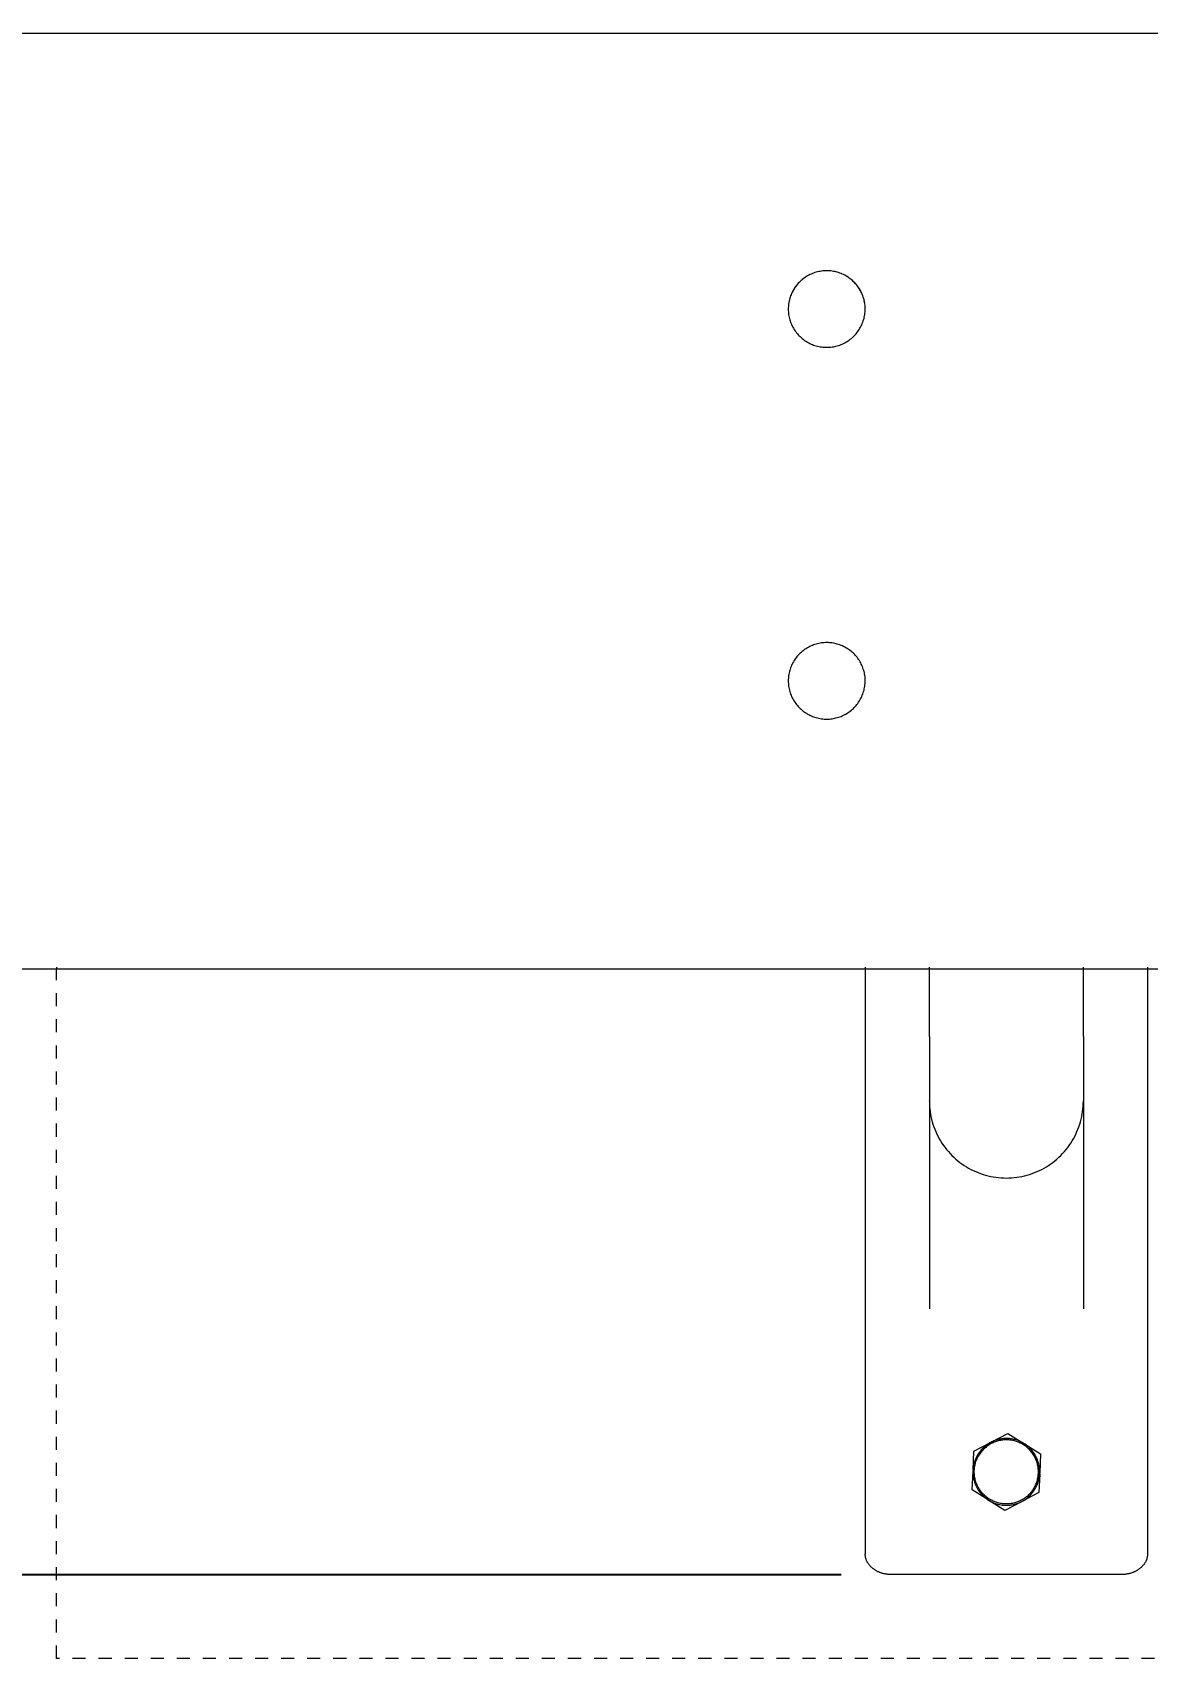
# Model space of a CAD drawing. Header units: inches. Extents: x -4 to 147, y -1 to 99.
# Drawn here: x 4.26 to 12.81, y 34.08 to 46.54 of the extents above; entities that cross this region are included whole.
import ezdxf

# ---------------------------------------------------------------- set-up
doc = ezdxf.new("R2010")
doc.units = ezdxf.units.IN
doc.linetypes.add('HIDDEN', pattern=[1.905, 1.27, -0.635])
for name, color, linetype, lineweight in [('ZANO_R', 7, 'Continuous', 0), ('ZANO_R_przerywana', 250, 'HIDDEN', 0), ('ZANO_W', 1, 'Continuous', 0)]:
    doc.layers.add(name, color=color, linetype=linetype, lineweight=lineweight)
doc.styles.get("Standard").update_dxf_attribs({"font": 'arial.ttf'})
doc.dimstyles.new('amerykanie', dxfattribs={"dimtxt": 50, "dimasz": 50, "dimexe": 0.5, "dimexo": 0.5, "dimgap": 1, "dimtad": 1, "dimdec": 0, "dimzin": 0, "dimlunit": 5, "dimtxsty": 'Standard', "dimcen": 0.09, "dimclrd": 1, "dimclre": 1, "dimclrt": 1, "dimazin": 0, "dimtfac": 1, "dimtdec": 0, "dimtmove": 0, "dimatfit": 3, "dimfxl": 1, "dimtzin": 0, "dimarcsym": 1})

# ---------------------------------------------------------------- blocks, each defined once
blk = doc.blocks.new('*D424')
at = {"layer": 'ZANO_W', "color": 1, "lineweight": -2}
for p, q in [((10.452, 58.5), (-1.081, 58.5)), ((-0.581, 57.5), (-0.581, 35.72)), ((10.461, 34.72), (-1.081, 34.72))]:
    blk.add_line(p, q, dxfattribs=at)
at = {"layer": 'ZANO_W', "color": 1}
for points in [[(-0.414, 57.5), (-0.747, 57.5), (-0.581, 58.5)], [(-0.747, 35.72), (-0.414, 35.72), (-0.581, 34.72)]]:
    blk.add_solid(points, dxfattribs=at)
at = {"layer": 'ZANO_W', "color": 1, "insert": (-1.727, 46.61), "char_height": 1.25, "attachment_point": 5, "rotation": 90}
blk.add_mtext('23 3/4', dxfattribs=at)

msp = doc.modelspace()

# ---------------------------------------------------------------- linework, layer by layer
at = {"layer": 'ZANO_R'}
for p, q in [((15.46606, 46.53552), (4.04876, 46.53552)), ((10.13883, 44.62598), (10.1318, 44.61847)), ((10.13971, 44.62683), (10.13268, 44.6194)), ((10.14612, 44.63323), (10.13883, 44.62598)), ((10.14699, 44.63402), (10.13971, 44.62683)), ((10.15366, 44.64023), (10.14612, 44.63323)), ((10.15451, 44.64095), (10.14699, 44.63402)), ((10.16143, 44.64696), (10.15366, 44.64023)), ((10.16227, 44.64761), (10.15451, 44.64095)), ((10.16944, 44.65341), (10.16143, 44.64696)), ((10.17026, 44.654), (10.16227, 44.64761)), ((10.17766, 44.65958), (10.16944, 44.65341)), ((10.17847, 44.6601), (10.17026, 44.654)), ((10.1861, 44.66546), (10.17766, 44.65958)), ((10.18688, 44.66592), (10.17847, 44.6601)), ((10.19474, 44.67104), (10.1861, 44.66546)), ((10.19549, 44.67145), (10.18688, 44.66592)), ((10.20356, 44.67631), (10.19474, 44.67104)), ((10.20428, 44.67667), (10.19549, 44.67145)), ((10.21257, 44.68128), (10.20356, 44.67631)), ((10.21325, 44.68159), (10.20428, 44.67667)), ((10.22174, 44.68592), (10.21257, 44.68128)), ((10.22239, 44.68619), (10.21325, 44.68159)), ((10.23107, 44.69025), (10.22174, 44.68592)), ((10.23168, 44.69047), (10.22239, 44.68619)), ((10.24055, 44.69424), (10.23107, 44.69025)), ((10.24111, 44.69442), (10.23168, 44.69047)), ((10.25015, 44.69791), (10.24055, 44.69424)), ((10.25067, 44.69805), (10.24111, 44.69442)), ((10.25988, 44.70123), (10.25015, 44.69791)), ((10.26035, 44.70134), (10.25067, 44.69805)), ((10.26972, 44.70421), (10.25988, 44.70123)), ((10.27015, 44.7043), (10.26035, 44.70134)), ((10.27966, 44.70685), (10.26972, 44.70421)), ((10.28004, 44.70691), (10.27015, 44.7043)), ((10.28969, 44.70914), (10.27966, 44.70685)), ((10.29001, 44.70918), (10.28004, 44.70691)), ((10.29979, 44.71108), (10.28969, 44.70914)), ((10.30006, 44.7111), (10.29001, 44.70918)), ((10.30995, 44.71267), (10.29979, 44.71108)), ((10.31016, 44.71268), (10.30006, 44.7111)), ((10.32015, 44.7139), (10.30995, 44.71267)), ((10.32032, 44.7139), (10.31016, 44.71268)), ((10.3304, 44.71477), (10.32015, 44.7139)), ((10.33051, 44.71477), (10.32032, 44.7139)), ((10.34067, 44.71528), (10.3304, 44.71477)), ((10.34072, 44.71528), (10.33051, 44.71477)), ((10.35095, 44.71544), (10.34067, 44.71528)), ((10.35095, 44.71544), (10.34072, 44.71528)), ((10.36123, 44.71528), (10.35095, 44.71544)), ((10.36118, 44.71528), (10.35095, 44.71544)), ((10.37139, 44.71477), (10.36118, 44.71528)), ((10.3715, 44.71477), (10.36123, 44.71528)), ((10.38158, 44.7139), (10.37139, 44.71477)), ((10.38175, 44.7139), (10.3715, 44.71477)), ((10.39174, 44.71268), (10.38158, 44.7139)), ((10.39196, 44.71267), (10.38175, 44.7139)), ((10.40185, 44.7111), (10.39174, 44.71268)), ((10.40212, 44.71108), (10.39196, 44.71267)), ((10.41189, 44.70918), (10.40185, 44.7111)), ((10.41221, 44.70914), (10.40212, 44.71108)), ((10.42187, 44.70691), (10.41189, 44.70918)), ((10.42224, 44.70685), (10.41221, 44.70914)), ((10.43175, 44.7043), (10.42187, 44.70691)), ((10.43218, 44.70421), (10.42224, 44.70685)), ((10.44155, 44.70134), (10.43175, 44.7043)), ((10.44202, 44.70123), (10.43218, 44.70421)), ((10.45123, 44.69805), (10.44155, 44.70134)), ((10.45175, 44.69791), (10.44202, 44.70123)), ((10.46079, 44.69442), (10.45123, 44.69805)), ((10.46136, 44.69424), (10.45175, 44.69791)), ((10.47023, 44.69047), (10.46079, 44.69442)), ((10.47083, 44.69025), (10.46136, 44.69424)), ((10.47952, 44.68619), (10.47023, 44.69047)), ((10.48016, 44.68592), (10.47083, 44.69025)), ((10.48865, 44.68159), (10.47952, 44.68619)), ((10.48933, 44.68128), (10.48016, 44.68592)), ((10.49762, 44.67667), (10.48865, 44.68159)), ((10.49834, 44.67631), (10.48933, 44.68128)), ((10.50642, 44.67145), (10.49762, 44.67667)), ((10.50716, 44.67104), (10.49834, 44.67631)), ((10.51502, 44.66592), (10.50642, 44.67145)), ((10.5158, 44.66546), (10.50716, 44.67104)), ((10.52344, 44.6601), (10.51502, 44.66592)), ((10.52424, 44.65958), (10.5158, 44.66546)), ((10.53164, 44.654), (10.52344, 44.6601)), ((10.53246, 44.65341), (10.52424, 44.65958)), ((10.53963, 44.64761), (10.53164, 44.654)), ((10.54047, 44.64696), (10.53246, 44.65341)), ((10.54739, 44.64095), (10.53963, 44.64761)), ((10.54825, 44.64023), (10.54047, 44.64696)), ((10.55491, 44.63402), (10.54739, 44.64095)), ((10.55578, 44.63323), (10.54825, 44.64023)), ((10.5622, 44.62683), (10.55491, 44.63402)), ((10.56307, 44.62598), (10.55578, 44.63323)), ((10.56922, 44.6194), (10.5622, 44.62683)), ((10.5701, 44.61847), (10.56307, 44.62598)), ((10.06728, 44.5027), (10.06459, 44.49278)), ((10.06778, 44.50463), (10.06503, 44.49478)), ((10.07031, 44.51253), (10.06728, 44.5027)), ((10.07086, 44.51438), (10.06778, 44.50463)), ((10.07368, 44.52224), (10.07031, 44.51253)), ((10.07429, 44.52402), (10.07086, 44.51438)), ((10.07738, 44.53183), (10.07368, 44.52224)), ((10.07804, 44.53354), (10.07429, 44.52402)), ((10.08142, 44.54129), (10.07738, 44.53183)), ((10.08212, 44.54291), (10.07804, 44.53354)), ((10.08579, 44.5506), (10.08142, 44.54129)), ((10.08653, 44.55214), (10.08212, 44.54291)), ((10.09048, 44.55975), (10.08579, 44.5506)), ((10.09125, 44.56122), (10.08653, 44.55214)), ((10.09549, 44.56873), (10.09048, 44.55975)), ((10.09629, 44.57012), (10.09125, 44.56122)), ((10.1008, 44.57753), (10.09549, 44.56873)), ((10.10163, 44.57884), (10.09629, 44.57012)), ((10.10642, 44.58615), (10.1008, 44.57753)), ((10.10727, 44.58738), (10.10163, 44.57884)), ((10.11234, 44.59455), (10.10642, 44.58615)), ((10.1132, 44.59571), (10.10727, 44.58738)), ((10.11855, 44.60275), (10.11234, 44.59455)), ((10.11942, 44.60383), (10.1132, 44.59571)), ((10.12504, 44.61073), (10.11855, 44.60275)), ((10.12591, 44.61173), (10.11942, 44.60383)), ((10.1318, 44.61847), (10.12504, 44.61073)), ((10.13268, 44.6194), (10.12591, 44.61173)), ((10.57599, 44.61173), (10.56922, 44.6194)), ((10.57686, 44.61073), (10.5701, 44.61847)), ((10.58248, 44.60383), (10.57599, 44.61173)), ((10.58335, 44.60275), (10.57686, 44.61073)), ((10.5887, 44.59571), (10.58248, 44.60383)), ((10.58956, 44.59455), (10.58335, 44.60275)), ((10.59463, 44.58738), (10.5887, 44.59571)), ((10.59548, 44.58615), (10.58956, 44.59455)), ((10.60027, 44.57884), (10.59463, 44.58738)), ((10.6011, 44.57753), (10.59548, 44.58615)), ((10.60561, 44.57012), (10.60027, 44.57884)), ((10.60642, 44.56873), (10.6011, 44.57753)), ((10.61065, 44.56122), (10.60561, 44.57012)), ((10.61142, 44.55975), (10.60642, 44.56873)), ((10.61537, 44.55214), (10.61065, 44.56122)), ((10.61611, 44.5506), (10.61142, 44.55975)), ((10.61978, 44.54291), (10.61537, 44.55214)), ((10.62048, 44.54129), (10.61611, 44.5506)), ((10.62386, 44.53354), (10.61978, 44.54291)), ((10.62452, 44.53183), (10.62048, 44.54129)), ((10.62761, 44.52402), (10.62386, 44.53354)), ((10.62823, 44.52224), (10.62452, 44.53183)), ((10.63104, 44.51438), (10.62761, 44.52402)), ((10.6316, 44.51253), (10.62823, 44.52224)), ((10.63412, 44.50463), (10.63104, 44.51438)), ((10.63462, 44.5027), (10.6316, 44.51253)), ((10.63687, 44.49478), (10.63412, 44.50463)), ((10.63731, 44.49278), (10.63462, 44.5027)), ((10.05588, 44.43181), (10.05568, 44.42153)), ((10.05568, 44.42153), (10.05594, 44.41128)), ((10.05644, 44.44208), (10.05588, 44.43181)), ((10.05594, 44.41128), (10.05656, 44.40105)), ((10.05736, 44.45232), (10.05644, 44.44208)), ((10.05656, 44.40105), (10.05753, 44.39084)), ((10.05864, 44.46252), (10.05736, 44.45232)), ((10.05753, 44.39084), (10.05886, 44.38068)), ((10.06027, 44.47267), (10.05864, 44.46252)), ((10.05886, 44.38068), (10.06054, 44.37056)), ((10.06061, 44.47481), (10.05942, 44.46802)), ((10.06226, 44.48276), (10.06027, 44.47267)), ((10.06263, 44.48484), (10.06057, 44.47482)), ((10.06459, 44.49278), (10.06226, 44.48276)), ((10.06503, 44.49478), (10.06263, 44.48484)), ((10.63927, 44.48484), (10.63687, 44.49478)), ((10.63965, 44.48276), (10.63731, 44.49278)), ((10.64133, 44.47482), (10.63927, 44.48484)), ((10.64163, 44.47267), (10.63965, 44.48276)), ((10.64248, 44.46802), (10.6413, 44.47481)), ((10.64136, 44.37056), (10.64304, 44.38068)), ((10.64326, 44.46252), (10.64163, 44.47267)), ((10.64304, 44.38068), (10.64437, 44.39084)), ((10.64454, 44.45232), (10.64326, 44.46252)), ((10.64437, 44.39084), (10.64534, 44.40105)), ((10.64546, 44.44208), (10.64454, 44.45232)), ((10.64534, 44.40105), (10.64596, 44.41128)), ((10.64602, 44.43181), (10.64546, 44.44208)), ((10.64596, 44.41128), (10.64623, 44.42153)), ((10.64623, 44.42153), (10.64602, 44.43181)), ((10.06054, 44.37056), (10.06257, 44.36051)), ((10.06257, 44.36051), (10.06495, 44.35054)), ((10.06495, 44.35054), (10.06767, 44.34066)), ((10.06767, 44.34066), (10.07074, 44.33087)), ((10.07074, 44.33087), (10.07414, 44.3212)), ((10.07414, 44.3212), (10.07787, 44.31165)), ((10.07787, 44.31165), (10.08194, 44.30224)), ((10.08194, 44.30224), (10.08633, 44.29298)), ((10.08633, 44.29298), (10.09103, 44.28387)), ((10.09103, 44.28387), (10.09605, 44.27493)), ((10.09605, 44.27493), (10.10138, 44.26617)), ((10.10138, 44.26617), (10.10701, 44.25761)), ((10.10701, 44.25761), (10.11293, 44.24924)), ((10.11293, 44.24924), (10.11914, 44.24108)), ((10.58276, 44.24108), (10.58897, 44.24924)), ((10.58897, 44.24924), (10.59489, 44.25761)), ((10.59489, 44.25761), (10.60052, 44.26617)), ((10.60052, 44.26617), (10.60585, 44.27493)), ((10.60585, 44.27493), (10.61087, 44.28387)), ((10.61087, 44.28387), (10.61558, 44.29298)), ((10.61558, 44.29298), (10.61997, 44.30224)), ((10.61997, 44.30224), (10.62403, 44.31165)), ((10.62403, 44.31165), (10.62776, 44.3212)), ((10.62776, 44.3212), (10.63117, 44.33087)), ((10.63117, 44.33087), (10.63423, 44.34066)), ((10.63423, 44.34066), (10.63695, 44.35054)), ((10.63695, 44.35054), (10.63933, 44.36051)), ((10.63933, 44.36051), (10.64136, 44.37056)), ((10.11914, 44.24108), (10.12563, 44.23314)), ((10.12563, 44.23314), (10.1324, 44.22544)), ((10.1324, 44.22544), (10.13942, 44.21797)), ((10.13942, 44.21797), (10.1467, 44.21075)), ((10.1467, 44.21075), (10.15422, 44.20379)), ((10.15422, 44.20379), (10.16199, 44.19709)), ((10.16199, 44.19709), (10.16998, 44.19067)), ((10.16998, 44.19067), (10.17819, 44.18453)), ((10.17819, 44.18453), (10.1866, 44.17868)), ((10.1866, 44.17868), (10.19522, 44.17312)), ((10.19522, 44.17312), (10.20402, 44.16786)), ((10.20402, 44.16786), (10.213, 44.16292)), ((10.213, 44.16292), (10.22215, 44.15829)), ((10.22215, 44.15829), (10.23145, 44.15397)), ((10.23145, 44.15397), (10.2409, 44.14999)), ((10.2409, 44.14999), (10.25047, 44.14633)), ((10.25047, 44.14633), (10.26017, 44.14301)), ((10.26017, 44.14301), (10.26998, 44.14003)), ((10.26998, 44.14003), (10.27989, 44.13739)), ((10.27989, 44.13739), (10.28988, 44.1351)), ((10.28988, 44.1351), (10.29995, 44.13315)), ((10.29995, 44.13315), (10.31007, 44.13156)), ((10.31007, 44.13156), (10.32025, 44.13031)), ((10.32025, 44.13031), (10.33046, 44.12942)), ((10.33046, 44.12942), (10.3407, 44.12889)), ((10.3407, 44.12889), (10.35095, 44.12871)), ((10.35095, 44.12871), (10.3612, 44.12889)), ((10.3612, 44.12889), (10.37144, 44.12942)), ((10.37144, 44.12942), (10.38165, 44.13031)), ((10.38165, 44.13031), (10.39183, 44.13156)), ((10.39183, 44.13156), (10.40196, 44.13315)), ((10.40196, 44.13315), (10.41202, 44.1351)), ((10.41202, 44.1351), (10.42201, 44.13739)), ((10.42201, 44.13739), (10.43192, 44.14003)), ((10.43192, 44.14003), (10.44173, 44.14301)), ((10.44173, 44.14301), (10.45143, 44.14633)), ((10.45143, 44.14633), (10.46101, 44.14999)), ((10.46101, 44.14999), (10.47045, 44.15397)), ((10.47045, 44.15397), (10.47975, 44.15829)), ((10.47975, 44.15829), (10.4889, 44.16292)), ((10.4889, 44.16292), (10.49788, 44.16786)), ((10.49788, 44.16786), (10.50668, 44.17312)), ((10.50668, 44.17312), (10.5153, 44.17868)), ((10.5153, 44.17868), (10.52371, 44.18453)), ((10.52371, 44.18453), (10.53192, 44.19067)), ((10.53192, 44.19067), (10.53991, 44.19709)), ((10.53991, 44.19709), (10.54768, 44.20379)), ((10.54768, 44.20379), (10.5552, 44.21075)), ((10.5552, 44.21075), (10.56248, 44.21797)), ((10.56248, 44.21797), (10.56951, 44.22544)), ((10.56951, 44.22544), (10.57627, 44.23314)), ((10.57627, 44.23314), (10.58276, 44.24108)), ((10.12504, 41.76064), (10.11855, 41.75266)), ((10.1318, 41.76838), (10.12504, 41.76064)), ((10.13883, 41.77588), (10.1318, 41.76838)), ((10.14612, 41.78314), (10.13883, 41.77588)), ((10.15366, 41.79013), (10.14612, 41.78314)), ((10.16143, 41.79686), (10.15366, 41.79013)), ((10.16944, 41.80332), (10.16143, 41.79686)), ((10.17766, 41.80948), (10.16944, 41.80332)), ((10.1861, 41.81536), (10.17766, 41.80948)), ((10.19474, 41.82094), (10.1861, 41.81536)), ((10.20356, 41.82622), (10.19474, 41.82094)), ((10.21257, 41.83118), (10.20356, 41.82622)), ((10.22174, 41.83583), (10.21257, 41.83118)), ((10.23107, 41.84015), (10.22174, 41.83583)), ((10.24055, 41.84415), (10.23107, 41.84015)), ((10.25015, 41.84781), (10.24055, 41.84415)), ((10.25988, 41.85114), (10.25015, 41.84781)), ((10.26972, 41.85412), (10.25988, 41.85114)), ((10.27966, 41.85676), (10.26972, 41.85412)), ((10.28969, 41.85905), (10.27966, 41.85676)), ((10.29979, 41.86099), (10.28969, 41.85905)), ((10.30995, 41.86257), (10.29979, 41.86099)), ((10.32015, 41.8638), (10.30995, 41.86257)), ((10.3304, 41.86468), (10.32015, 41.8638)), ((10.34067, 41.86519), (10.3304, 41.86468)), ((10.35095, 41.86535), (10.34067, 41.86519)), ((10.36123, 41.86519), (10.35095, 41.86535)), ((10.3715, 41.86468), (10.36123, 41.86519)), ((10.38175, 41.8638), (10.3715, 41.86468)), ((10.39196, 41.86257), (10.38175, 41.8638)), ((10.40212, 41.86099), (10.39196, 41.86257)), ((10.41221, 41.85905), (10.40212, 41.86099)), ((10.42224, 41.85676), (10.41221, 41.85905)), ((10.43218, 41.85412), (10.42224, 41.85676)), ((10.44202, 41.85114), (10.43218, 41.85412)), ((10.45175, 41.84781), (10.44202, 41.85114)), ((10.46136, 41.84415), (10.45175, 41.84781)), ((10.47083, 41.84015), (10.46136, 41.84415)), ((10.48016, 41.83583), (10.47083, 41.84015)), ((10.48933, 41.83118), (10.48016, 41.83583)), ((10.49834, 41.82622), (10.48933, 41.83118)), ((10.50716, 41.82094), (10.49834, 41.82622)), ((10.5158, 41.81536), (10.50716, 41.82094)), ((10.52424, 41.80948), (10.5158, 41.81536)), ((10.53246, 41.80332), (10.52424, 41.80948)), ((10.54047, 41.79686), (10.53246, 41.80332)), ((10.54825, 41.79013), (10.54047, 41.79686)), ((10.55578, 41.78314), (10.54825, 41.79013)), ((10.56307, 41.77588), (10.55578, 41.78314)), ((10.5701, 41.76838), (10.56307, 41.77588)), ((10.57686, 41.76064), (10.5701, 41.76838)), ((10.58335, 41.75266), (10.57686, 41.76064)), ((10.06226, 41.63267), (10.06027, 41.62258)), ((10.06459, 41.64268), (10.06226, 41.63267)), ((10.06728, 41.65261), (10.06459, 41.64268)), ((10.07031, 41.66244), (10.06728, 41.65261)), ((10.07368, 41.67215), (10.07031, 41.66244)), ((10.07738, 41.68174), (10.07368, 41.67215)), ((10.08142, 41.6912), (10.07738, 41.68174)), ((10.08579, 41.70051), (10.08142, 41.6912)), ((10.09048, 41.70966), (10.08579, 41.70051)), ((10.09549, 41.71864), (10.09048, 41.70966)), ((10.1008, 41.72744), (10.09549, 41.71864)), ((10.10642, 41.73605), (10.1008, 41.72744)), ((10.11234, 41.74446), (10.10642, 41.73605)), ((10.11855, 41.75266), (10.11234, 41.74446)), ((10.58956, 41.74446), (10.58335, 41.75266)), ((10.59548, 41.73605), (10.58956, 41.74446)), ((10.6011, 41.72744), (10.59548, 41.73605)), ((10.60642, 41.71864), (10.6011, 41.72744)), ((10.61142, 41.70966), (10.60642, 41.71864)), ((10.61611, 41.70051), (10.61142, 41.70966)), ((10.62048, 41.6912), (10.61611, 41.70051)), ((10.62452, 41.68174), (10.62048, 41.6912)), ((10.62823, 41.67215), (10.62452, 41.68174)), ((10.6316, 41.66244), (10.62823, 41.67215)), ((10.63462, 41.65261), (10.6316, 41.66244)), ((10.63731, 41.64268), (10.63462, 41.65261)), ((10.63965, 41.63267), (10.63731, 41.64268)), ((10.64163, 41.62258), (10.63965, 41.63267)), ((10.05588, 41.58172), (10.05568, 41.57144)), ((10.05568, 41.57144), (10.05594, 41.56119)), ((10.05644, 41.59198), (10.05588, 41.58172)), ((10.05594, 41.56119), (10.05656, 41.55095)), ((10.05736, 41.60223), (10.05644, 41.59198)), ((10.05656, 41.55095), (10.05753, 41.54075)), ((10.05864, 41.61243), (10.05736, 41.60223)), ((10.05753, 41.54075), (10.05886, 41.53058)), ((10.06027, 41.62258), (10.05864, 41.61243)), ((10.05886, 41.53058), (10.06054, 41.52047)), ((10.06061, 41.62472), (10.05942, 41.61793)), ((10.06054, 41.52047), (10.06257, 41.51042)), ((10.06257, 41.51042), (10.06495, 41.50045)), ((10.63695, 41.50045), (10.63933, 41.51042)), ((10.63933, 41.51042), (10.64136, 41.52047)), ((10.64248, 41.61793), (10.6413, 41.62472)), ((10.64136, 41.52047), (10.64304, 41.53058)), ((10.64326, 41.61243), (10.64163, 41.62258)), ((10.64304, 41.53058), (10.64437, 41.54075)), ((10.64454, 41.60223), (10.64326, 41.61243)), ((10.64437, 41.54075), (10.64534, 41.55095)), ((10.64546, 41.59198), (10.64454, 41.60223)), ((10.64534, 41.55095), (10.64596, 41.56119)), ((10.64602, 41.58172), (10.64546, 41.59198)), ((10.64596, 41.56119), (10.64623, 41.57144)), ((10.64623, 41.57144), (10.64602, 41.58172)), ((10.06495, 41.50045), (10.06767, 41.49056)), ((10.06767, 41.49056), (10.07074, 41.48078)), ((10.07074, 41.48078), (10.07414, 41.47111)), ((10.07414, 41.47111), (10.07787, 41.46156)), ((10.07787, 41.46156), (10.08194, 41.45215)), ((10.08194, 41.45215), (10.08633, 41.44288)), ((10.08633, 41.44288), (10.09103, 41.43378)), ((10.09103, 41.43378), (10.09605, 41.42484)), ((10.09605, 41.42484), (10.10138, 41.41608)), ((10.10138, 41.41608), (10.10701, 41.40751)), ((10.10701, 41.40751), (10.11293, 41.39914)), ((10.11293, 41.39914), (10.11914, 41.39099)), ((10.11914, 41.39099), (10.12563, 41.38305)), ((10.12563, 41.38305), (10.1324, 41.37534)), ((10.56951, 41.37534), (10.57627, 41.38305)), ((10.57627, 41.38305), (10.58276, 41.39099)), ((10.58276, 41.39099), (10.58897, 41.39914)), ((10.58897, 41.39914), (10.59489, 41.40751)), ((10.59489, 41.40751), (10.60052, 41.41608)), ((10.60052, 41.41608), (10.60585, 41.42484)), ((10.60585, 41.42484), (10.61087, 41.43378)), ((10.61087, 41.43378), (10.61558, 41.44288)), ((10.61558, 41.44288), (10.61997, 41.45215)), ((10.61997, 41.45215), (10.62403, 41.46156)), ((10.62403, 41.46156), (10.62776, 41.47111)), ((10.62776, 41.47111), (10.63117, 41.48078)), ((10.63117, 41.48078), (10.63423, 41.49056)), ((10.63423, 41.49056), (10.63695, 41.50045)), ((10.1324, 41.37534), (10.13942, 41.36788)), ((10.13942, 41.36788), (10.1467, 41.36066)), ((10.1467, 41.36066), (10.15422, 41.3537)), ((10.15422, 41.3537), (10.16199, 41.347)), ((10.16199, 41.347), (10.16998, 41.34058)), ((10.16998, 41.34058), (10.17819, 41.33444)), ((10.17819, 41.33444), (10.1866, 41.32858)), ((10.1866, 41.32858), (10.19522, 41.32303)), ((10.19522, 41.32303), (10.20402, 41.31777)), ((10.20402, 41.31777), (10.213, 41.31282)), ((10.213, 41.31282), (10.22215, 41.30819)), ((10.22215, 41.30819), (10.23145, 41.30388)), ((10.23145, 41.30388), (10.2409, 41.2999)), ((10.2409, 41.2999), (10.25047, 41.29624)), ((10.25047, 41.29624), (10.26017, 41.29292)), ((10.26017, 41.29292), (10.26998, 41.28994)), ((10.26998, 41.28994), (10.27989, 41.2873)), ((10.27989, 41.2873), (10.28988, 41.285)), ((10.28988, 41.285), (10.29995, 41.28306)), ((10.29995, 41.28306), (10.31007, 41.28146)), ((10.31007, 41.28146), (10.32025, 41.28022)), ((10.32025, 41.28022), (10.33046, 41.27933)), ((10.33046, 41.27933), (10.3407, 41.2788)), ((10.3407, 41.2788), (10.35095, 41.27862)), ((10.35095, 41.27862), (10.3612, 41.2788)), ((10.3612, 41.2788), (10.37144, 41.27933)), ((10.37144, 41.27933), (10.38165, 41.28022)), ((10.38165, 41.28022), (10.39183, 41.28146)), ((10.39183, 41.28146), (10.40196, 41.28306)), ((10.40196, 41.28306), (10.41202, 41.285)), ((10.41202, 41.285), (10.42201, 41.2873)), ((10.42201, 41.2873), (10.43192, 41.28994)), ((10.43192, 41.28994), (10.44173, 41.29292)), ((10.44173, 41.29292), (10.45143, 41.29624)), ((10.45143, 41.29624), (10.46101, 41.2999)), ((10.46101, 41.2999), (10.47045, 41.30388)), ((10.47045, 41.30388), (10.47975, 41.30819)), ((10.47975, 41.30819), (10.4889, 41.31282)), ((10.4889, 41.31282), (10.49788, 41.31777)), ((10.49788, 41.31777), (10.50668, 41.32303)), ((10.50668, 41.32303), (10.5153, 41.32858)), ((10.5153, 41.32858), (10.52371, 41.33444)), ((10.52371, 41.33444), (10.53192, 41.34058)), ((10.53192, 41.34058), (10.53991, 41.347)), ((10.53991, 41.347), (10.54768, 41.3537)), ((10.54768, 41.3537), (10.5552, 41.36066)), ((10.5552, 41.36066), (10.56248, 41.36788)), ((10.56248, 41.36788), (10.56951, 41.37534)), ((4.04876, 39.36389), (15.46606, 39.36389)), ((4.44238, 39.3769), (4.44238, 39.36389)), ((10.64623, 39.3769), (10.64623, 36.09846)), ((11.13835, 38.84667), (11.13835, 39.3769)), ((11.13841, 38.84875), (11.13841, 39.3769)), ((12.3194, 38.84875), (12.3194, 39.3769)), ((12.31945, 38.84667), (12.31945, 39.3769)), ((12.81158, 39.3769), (12.81158, 36.09846)), ((11.13835, 38.84667), (11.13835, 38.35146)), ((12.31945, 38.84667), (12.31945, 38.35146)), ((11.13835, 38.35146), (11.13835, 36.75672)), ((11.13835, 38.35143), (11.1387, 38.33127)), ((11.13838, 38.35548), (11.13839, 38.35641)), ((11.1387, 38.33127), (11.13973, 38.31113)), ((11.13973, 38.31113), (11.14145, 38.29104)), ((11.14145, 38.29104), (11.14385, 38.27102)), ((11.14385, 38.27102), (11.14694, 38.25109)), ((12.31086, 38.25109), (12.31395, 38.27102)), ((12.31395, 38.27102), (12.31636, 38.29104)), ((12.31636, 38.29104), (12.31807, 38.31113)), ((12.31807, 38.31113), (12.31911, 38.33127)), ((12.31911, 38.33127), (12.31945, 38.35143)), ((12.31945, 38.35146), (12.31945, 36.75672)), ((11.14694, 38.25109), (11.1507, 38.23128)), ((11.1507, 38.23128), (11.15514, 38.21161)), ((11.15514, 38.21161), (11.16025, 38.19211)), ((11.16025, 38.19211), (11.16602, 38.17278)), ((11.16602, 38.17278), (11.17245, 38.15367)), ((11.17245, 38.15367), (11.17953, 38.13479)), ((12.27828, 38.13479), (12.28535, 38.15367)), ((12.28535, 38.15367), (12.29178, 38.17278)), ((12.29178, 38.17278), (12.29755, 38.19211)), ((12.29755, 38.19211), (12.30266, 38.21161)), ((12.30266, 38.21161), (12.3071, 38.23128)), ((12.3071, 38.23128), (12.31086, 38.25109)), ((11.17953, 38.13479), (11.18724, 38.11616)), ((11.18724, 38.11616), (11.19559, 38.0978)), ((11.19559, 38.0978), (11.20456, 38.07974)), ((11.20456, 38.07974), (11.21414, 38.062)), ((11.21414, 38.062), (11.22432, 38.04459)), ((11.22432, 38.04459), (11.23509, 38.02755)), ((11.23509, 38.02755), (11.24644, 38.01088)), ((12.21136, 38.01088), (12.22271, 38.02755)), ((12.22271, 38.02755), (12.23348, 38.04459)), ((12.23348, 38.04459), (12.24366, 38.062)), ((12.24366, 38.062), (12.25324, 38.07974)), ((12.25324, 38.07974), (12.26221, 38.0978)), ((12.26221, 38.0978), (12.27056, 38.11616)), ((12.27056, 38.11616), (12.27828, 38.13479)), ((11.24644, 38.01088), (11.25835, 37.9946)), ((11.25835, 37.9946), (11.27081, 37.97875)), ((11.27081, 37.97875), (11.2838, 37.96332)), ((11.2838, 37.96332), (11.29731, 37.94835)), ((11.29731, 37.94835), (11.31132, 37.93385)), ((11.31132, 37.93385), (11.32582, 37.91984)), ((11.32582, 37.91984), (11.34079, 37.90633)), ((11.34079, 37.90633), (11.35621, 37.89334)), ((11.35621, 37.89334), (11.37207, 37.88088)), ((12.08573, 37.88088), (12.10159, 37.89334)), ((12.10159, 37.89334), (12.11701, 37.90633)), ((12.11701, 37.90633), (12.13198, 37.91984)), ((12.13198, 37.91984), (12.14648, 37.93385)), ((12.14648, 37.93385), (12.1605, 37.94835)), ((12.1605, 37.94835), (12.17401, 37.96332)), ((12.17401, 37.96332), (12.187, 37.97875)), ((12.187, 37.97875), (12.19945, 37.9946)), ((12.19945, 37.9946), (12.21136, 38.01088)), ((11.37207, 37.88088), (11.38834, 37.86897)), ((11.38834, 37.86897), (11.40501, 37.85763)), ((11.40501, 37.85763), (11.42206, 37.84686)), ((11.42206, 37.84686), (11.43947, 37.83668)), ((11.43947, 37.83668), (11.45721, 37.82709)), ((11.45721, 37.82709), (11.47527, 37.81812)), ((11.47527, 37.81812), (11.49363, 37.80978)), ((11.49363, 37.80978), (11.51226, 37.80206)), ((11.51226, 37.80206), (11.53114, 37.79498)), ((11.53114, 37.79498), (11.55025, 37.78855)), ((11.55025, 37.78855), (11.56957, 37.78278)), ((11.56957, 37.78278), (11.58908, 37.77768)), ((11.58908, 37.77768), (11.60875, 37.77324)), ((11.60875, 37.77324), (11.62856, 37.76947)), ((11.62856, 37.76947), (11.64849, 37.76638)), ((11.80931, 37.76638), (11.82924, 37.76947)), ((11.82924, 37.76947), (11.84905, 37.77324)), ((11.84905, 37.77324), (11.86872, 37.77768)), ((11.86872, 37.77768), (11.88823, 37.78278)), ((11.88823, 37.78278), (11.90755, 37.78855)), ((11.90755, 37.78855), (11.92666, 37.79498)), ((11.92666, 37.79498), (11.94555, 37.80206)), ((11.94555, 37.80206), (11.96418, 37.80978)), ((11.96418, 37.80978), (11.98253, 37.81812)), ((11.98253, 37.81812), (12.00059, 37.82709)), ((12.00059, 37.82709), (12.01834, 37.83668)), ((12.01834, 37.83668), (12.03574, 37.84686)), ((12.03574, 37.84686), (12.05279, 37.85763)), ((12.05279, 37.85763), (12.06946, 37.86897)), ((12.06946, 37.86897), (12.08573, 37.88088)), ((11.64849, 37.76638), (11.66851, 37.76398)), ((11.66851, 37.76398), (11.6886, 37.76226)), ((11.6886, 37.76226), (11.70874, 37.76123)), ((11.70874, 37.76123), (11.7289, 37.76088)), ((11.7289, 37.76088), (11.74906, 37.76123)), ((11.74906, 37.76123), (11.7692, 37.76226)), ((11.7692, 37.76226), (11.78929, 37.76398)), ((11.78929, 37.76398), (11.80931, 37.76638)), ((10.64623, 36.09846), (10.64623, 34.87799)), ((12.81158, 36.09846), (12.81158, 34.87799)), ((11.61345, 35.73632), (11.7407, 35.80317)), ((11.7407, 35.80317), (11.86221, 35.72638)), ((11.47336, 35.52213), (11.4791, 35.66575)), ((11.4791, 35.66575), (11.60635, 35.7326)), ((11.51977, 35.65539), (11.51491, 35.64824)), ((11.52487, 35.66237), (11.51977, 35.65539)), ((11.5302, 35.66917), (11.52487, 35.66237)), ((11.53034, 35.65324), (11.5255, 35.64637)), ((11.53576, 35.67579), (11.5302, 35.66917)), ((11.53542, 35.65993), (11.53034, 35.65324)), ((11.54072, 35.66645), (11.53542, 35.65993)), ((11.54154, 35.68222), (11.53576, 35.67579)), ((11.54624, 35.67278), (11.54072, 35.66645)), ((11.54754, 35.68845), (11.54154, 35.68222)), ((11.55198, 35.67892), (11.54624, 35.67278)), ((11.55374, 35.69447), (11.54754, 35.68845)), ((11.55792, 35.68486), (11.55198, 35.67892)), ((11.56014, 35.70028), (11.55374, 35.69447)), ((11.56406, 35.6906), (11.55792, 35.68486)), ((11.56673, 35.70587), (11.56014, 35.70028)), ((11.5704, 35.69612), (11.56406, 35.6906)), ((11.57351, 35.71123), (11.56673, 35.70587)), ((11.57691, 35.70142), (11.5704, 35.69612)), ((11.58046, 35.71636), (11.57351, 35.71123)), ((11.58361, 35.7065), (11.57691, 35.70142)), ((11.58759, 35.72126), (11.58046, 35.71636)), ((11.59047, 35.71134), (11.58361, 35.7065)), ((11.59488, 35.72591), (11.58759, 35.72126)), ((11.5975, 35.71595), (11.59047, 35.71134)), ((11.60232, 35.73031), (11.59488, 35.72591)), ((11.60468, 35.72031), (11.5975, 35.71595)), ((11.6099, 35.73446), (11.60232, 35.73031)), ((11.612, 35.72443), (11.60468, 35.72031)), ((11.61762, 35.73835), (11.6099, 35.73446)), ((11.61946, 35.72829), (11.612, 35.72443)), ((11.62547, 35.74198), (11.61762, 35.73835)), ((11.62705, 35.7319), (11.61946, 35.72829)), ((11.63343, 35.74534), (11.62547, 35.74198)), ((11.63476, 35.73525), (11.62705, 35.7319)), ((11.6415, 35.74843), (11.63343, 35.74534)), ((11.64258, 35.73833), (11.63476, 35.73525)), ((11.64968, 35.75124), (11.6415, 35.74843)), ((11.65049, 35.74114), (11.64258, 35.73833)), ((11.65794, 35.75378), (11.64968, 35.75124)), ((11.6585, 35.74368), (11.65049, 35.74114)), ((11.66628, 35.75603), (11.65794, 35.75378)), ((11.66659, 35.74595), (11.6585, 35.74368)), ((11.6747, 35.75801), (11.66628, 35.75603)), ((11.67476, 35.74794), (11.66659, 35.74595)), ((11.68318, 35.7597), (11.6747, 35.75801)), ((11.68298, 35.74965), (11.67476, 35.74794)), ((11.69126, 35.75107), (11.68298, 35.74965)), ((11.69171, 35.7611), (11.68318, 35.7597)), ((11.69959, 35.75222), (11.69126, 35.75107)), ((11.70028, 35.76221), (11.69171, 35.7611)), ((11.70794, 35.75308), (11.69959, 35.75222)), ((11.70889, 35.76303), (11.70028, 35.76221)), ((11.71633, 35.75365), (11.70794, 35.75308)), ((11.71751, 35.76356), (11.70889, 35.76303)), ((11.72472, 35.75394), (11.71633, 35.75365)), ((11.72615, 35.7638), (11.71751, 35.76356)), ((11.73313, 35.75393), (11.72472, 35.75394)), ((11.7348, 35.76375), (11.72615, 35.7638)), ((11.74152, 35.75365), (11.73313, 35.75393)), ((11.74344, 35.7634), (11.7348, 35.76375)), ((11.74991, 35.75307), (11.74152, 35.75365)), ((11.75206, 35.76276), (11.74344, 35.7634)), ((11.75826, 35.75221), (11.74991, 35.75307)), ((11.76065, 35.76184), (11.75206, 35.76276)), ((11.76659, 35.75107), (11.75826, 35.75221)), ((11.76921, 35.76062), (11.76065, 35.76184)), ((11.77487, 35.74964), (11.76659, 35.75107)), ((11.77772, 35.75911), (11.76921, 35.76062)), ((11.78309, 35.74793), (11.77487, 35.74964)), ((11.78618, 35.75732), (11.77772, 35.75911)), ((11.79126, 35.74594), (11.78309, 35.74793)), ((11.79457, 35.75524), (11.78618, 35.75732)), ((11.79935, 35.74367), (11.79126, 35.74594)), ((11.80288, 35.75289), (11.79457, 35.75524)), ((11.80735, 35.74113), (11.79935, 35.74367)), ((11.81112, 35.75025), (11.80288, 35.75289)), ((11.81527, 35.73831), (11.80735, 35.74113)), ((11.81925, 35.74733), (11.81112, 35.75025)), ((11.82309, 35.73523), (11.81527, 35.73831)), ((11.82729, 35.74414), (11.81925, 35.74733)), ((11.83079, 35.73188), (11.82309, 35.73523)), ((11.83521, 35.74069), (11.82729, 35.74414)), ((11.83838, 35.72827), (11.83079, 35.73188)), ((11.84301, 35.73696), (11.83521, 35.74069)), ((11.84584, 35.72441), (11.83838, 35.72827)), ((11.85068, 35.73298), (11.84301, 35.73696)), ((11.85316, 35.72029), (11.84584, 35.72441)), ((11.85822, 35.72874), (11.85068, 35.73298)), ((11.86034, 35.71592), (11.85316, 35.72029)), ((11.8656, 35.72424), (11.85822, 35.72874)), ((11.86737, 35.71131), (11.86034, 35.71592)), ((11.87283, 35.7195), (11.8656, 35.72424)), ((11.87423, 35.70647), (11.86737, 35.71131)), ((11.86899, 35.7221), (11.9905, 35.64532)), ((11.87989, 35.71452), (11.87283, 35.7195)), ((11.88093, 35.70139), (11.87423, 35.70647)), ((11.88678, 35.7093), (11.87989, 35.71452)), ((11.88744, 35.69609), (11.88093, 35.70139)), ((11.8935, 35.70386), (11.88678, 35.7093)), ((11.89377, 35.69056), (11.88744, 35.69609)), ((11.90002, 35.69819), (11.8935, 35.70386)), ((11.89991, 35.68483), (11.89377, 35.69056)), ((11.90586, 35.67889), (11.89991, 35.68483)), ((11.90635, 35.6923), (11.90002, 35.69819)), ((11.91159, 35.67275), (11.90586, 35.67889)), ((11.91248, 35.6862), (11.90635, 35.6923)), ((11.91711, 35.66641), (11.91159, 35.67275)), ((11.91839, 35.6799), (11.91248, 35.6862)), ((11.92241, 35.65989), (11.91711, 35.66641)), ((11.92409, 35.6734), (11.91839, 35.6799)), ((11.92749, 35.6532), (11.92241, 35.65989)), ((11.92957, 35.66671), (11.92409, 35.6734)), ((11.93233, 35.64633), (11.92749, 35.6532)), ((11.93482, 35.65984), (11.92957, 35.66671)), ((11.93983, 35.6528), (11.93482, 35.65984)), ((11.94461, 35.6456), (11.93983, 35.6528)), ((11.47369, 35.52676), (11.4732, 35.51813)), ((11.47447, 35.53536), (11.47369, 35.52676)), ((11.47555, 35.54394), (11.47447, 35.53536)), ((11.47691, 35.55248), (11.47555, 35.54394)), ((11.47856, 35.56096), (11.47691, 35.55248)), ((11.48049, 35.56939), (11.47856, 35.56096)), ((11.48271, 35.57774), (11.48049, 35.56939)), ((11.48521, 35.58602), (11.48271, 35.57774)), ((11.48316, 35.52053), (11.48374, 35.52891)), ((11.48374, 35.52891), (11.4846, 35.53727)), ((11.4846, 35.53727), (11.48574, 35.54559)), ((11.48799, 35.5942), (11.48521, 35.58602)), ((11.48574, 35.54559), (11.48717, 35.55387)), ((11.48717, 35.55387), (11.48888, 35.5621)), ((11.49104, 35.60229), (11.48799, 35.5942)), ((11.48888, 35.5621), (11.49087, 35.57026)), ((11.49087, 35.57026), (11.49314, 35.57835)), ((11.49436, 35.61027), (11.49104, 35.60229)), ((11.49314, 35.57835), (11.49568, 35.58636)), ((11.49795, 35.61813), (11.49436, 35.61027)), ((11.49568, 35.58636), (11.4985, 35.59428)), ((11.50181, 35.62587), (11.49795, 35.61813)), ((11.4985, 35.59428), (11.50158, 35.60209)), ((11.50158, 35.60209), (11.50493, 35.6098)), ((11.50592, 35.63347), (11.50181, 35.62587)), ((11.50493, 35.6098), (11.50854, 35.61739)), ((11.51029, 35.64093), (11.50592, 35.63347)), ((11.50854, 35.61739), (11.5124, 35.62485)), ((11.51491, 35.64824), (11.51029, 35.64093)), ((11.5124, 35.62485), (11.51652, 35.63217)), ((11.51652, 35.63217), (11.52089, 35.63935)), ((11.5255, 35.64637), (11.52089, 35.63935)), ((11.93694, 35.63931), (11.93233, 35.64633)), ((11.94131, 35.63213), (11.93694, 35.63931)), ((11.94542, 35.62481), (11.94131, 35.63213)), ((11.94914, 35.63823), (11.94461, 35.6456)), ((11.94929, 35.61734), (11.94542, 35.62481)), ((11.95341, 35.63072), (11.94914, 35.63823)), ((11.9529, 35.60976), (11.94929, 35.61734)), ((11.95624, 35.60205), (11.9529, 35.60976)), ((11.95743, 35.62307), (11.95341, 35.63072)), ((11.95932, 35.59423), (11.95624, 35.60205)), ((11.96119, 35.61528), (11.95743, 35.62307)), ((11.96214, 35.58632), (11.95932, 35.59423)), ((11.96468, 35.60738), (11.96119, 35.61528)), ((11.96468, 35.57831), (11.96214, 35.58632)), ((11.96791, 35.59936), (11.96468, 35.60738)), ((11.96694, 35.57022), (11.96468, 35.57831)), ((11.96893, 35.56205), (11.96694, 35.57022)), ((11.97086, 35.59123), (11.96791, 35.59936)), ((11.97064, 35.55383), (11.96893, 35.56205)), ((11.97207, 35.54555), (11.97064, 35.55383)), ((11.97354, 35.58301), (11.97086, 35.59123)), ((11.97321, 35.53722), (11.97207, 35.54555)), ((11.97407, 35.52887), (11.97321, 35.53722)), ((11.97593, 35.57471), (11.97354, 35.58301)), ((11.97464, 35.52048), (11.97407, 35.52887)), ((11.97805, 35.56633), (11.97593, 35.57471)), ((11.97988, 35.55788), (11.97805, 35.56633)), ((11.98142, 35.54937), (11.97988, 35.55788)), ((11.98268, 35.54082), (11.98142, 35.54937)), ((11.98365, 35.53223), (11.98268, 35.54082)), ((11.98432, 35.52361), (11.98365, 35.53223)), ((11.9905, 35.64532), (11.98476, 35.50169)), ((11.4673, 35.3705), (11.47304, 35.51412)), ((11.4732, 35.51813), (11.473, 35.50948)), ((11.473, 35.50948), (11.47309, 35.50084)), ((11.47309, 35.50084), (11.47348, 35.4922)), ((11.47348, 35.4922), (11.47415, 35.48359)), ((11.47415, 35.48359), (11.47512, 35.475)), ((11.47512, 35.475), (11.47638, 35.46644)), ((11.47638, 35.46644), (11.47792, 35.45794)), ((11.47792, 35.45794), (11.47975, 35.44949)), ((11.47975, 35.44949), (11.48187, 35.44111)), ((11.48187, 35.44111), (11.48427, 35.4328)), ((11.48287, 35.50373), (11.48288, 35.51213)), ((11.48316, 35.49533), (11.48287, 35.50373)), ((11.48288, 35.51213), (11.48316, 35.52053)), ((11.48373, 35.48695), (11.48316, 35.49533)), ((11.48459, 35.47859), (11.48373, 35.48695)), ((11.48427, 35.4328), (11.48694, 35.42458)), ((11.48573, 35.47027), (11.48459, 35.47859)), ((11.48716, 35.46199), (11.48573, 35.47027)), ((11.48694, 35.42458), (11.48989, 35.41646)), ((11.48887, 35.45376), (11.48716, 35.46199)), ((11.49086, 35.4456), (11.48887, 35.45376)), ((11.48989, 35.41646), (11.49312, 35.40844)), ((11.49312, 35.43751), (11.49086, 35.4456)), ((11.49567, 35.4295), (11.49312, 35.43751)), ((11.49312, 35.40844), (11.49661, 35.40053)), ((11.49848, 35.42158), (11.49567, 35.4295)), ((11.49661, 35.40053), (11.50037, 35.39275)), ((11.50156, 35.41377), (11.49848, 35.42158)), ((11.50491, 35.40606), (11.50156, 35.41377)), ((11.50851, 35.39847), (11.50491, 35.40606)), ((11.94927, 35.39843), (11.95288, 35.40602)), ((11.95288, 35.40602), (11.95622, 35.41372)), ((11.95622, 35.41372), (11.95931, 35.42154)), ((11.95931, 35.42154), (11.96212, 35.42945)), ((11.95985, 35.39768), (11.96344, 35.40554)), ((11.96212, 35.42945), (11.96466, 35.43746)), ((11.96344, 35.40554), (11.96677, 35.41352)), ((11.96466, 35.43746), (11.96693, 35.44555)), ((11.96677, 35.41352), (11.96982, 35.42161)), ((11.96693, 35.44555), (11.96892, 35.45372)), ((11.96892, 35.45372), (11.97063, 35.46194)), ((11.96982, 35.42161), (11.97259, 35.4298)), ((11.97063, 35.46194), (11.97206, 35.47022)), ((11.97206, 35.47022), (11.97321, 35.47855)), ((11.97259, 35.4298), (11.97509, 35.43807)), ((11.97321, 35.47855), (11.97407, 35.4869)), ((11.97407, 35.4869), (11.97464, 35.49529)), ((11.97493, 35.51209), (11.97464, 35.52048)), ((11.97464, 35.49529), (11.97493, 35.50368)), ((11.97493, 35.50368), (11.97493, 35.51209)), ((11.97509, 35.43807), (11.97731, 35.44643)), ((11.97731, 35.44643), (11.97925, 35.45485)), ((11.98444, 35.49369), (11.9787, 35.35006)), ((11.97925, 35.45485), (11.9809, 35.46334)), ((11.9809, 35.46334), (11.98226, 35.47187)), ((11.98226, 35.47187), (11.98333, 35.48045)), ((11.98333, 35.48045), (11.98411, 35.48906)), ((11.98411, 35.48906), (11.9846, 35.49769)), ((11.98471, 35.51498), (11.98432, 35.52361)), ((11.9846, 35.49769), (11.9848, 35.50633)), ((11.9848, 35.50633), (11.98471, 35.51498)), ((11.58882, 35.29371), (11.4673, 35.3705)), ((11.50037, 35.39275), (11.50439, 35.3851)), ((11.50439, 35.3851), (11.50867, 35.37758)), ((11.51238, 35.39101), (11.50851, 35.39847)), ((11.50867, 35.37758), (11.51319, 35.37022)), ((11.5165, 35.38369), (11.51238, 35.39101)), ((11.51319, 35.37022), (11.51797, 35.36301)), ((11.52086, 35.37651), (11.5165, 35.38369)), ((11.51797, 35.36301), (11.52298, 35.35597)), ((11.52547, 35.36948), (11.52086, 35.37651)), ((11.52298, 35.35597), (11.52823, 35.3491)), ((11.53031, 35.36262), (11.52547, 35.36948)), ((11.52823, 35.3491), (11.53371, 35.34242)), ((11.53539, 35.35592), (11.53031, 35.36262)), ((11.53371, 35.34242), (11.53941, 35.33592)), ((11.54069, 35.3494), (11.53539, 35.35592)), ((11.53941, 35.33592), (11.54533, 35.32962)), ((11.54621, 35.34307), (11.54069, 35.3494)), ((11.54533, 35.32962), (11.55145, 35.32352)), ((11.55195, 35.33693), (11.54621, 35.34307)), ((11.55145, 35.32352), (11.55778, 35.31763)), ((11.55789, 35.33099), (11.55195, 35.33693)), ((11.55778, 35.31763), (11.56431, 35.31196)), ((11.56403, 35.32525), (11.55789, 35.33099)), ((11.57036, 35.31973), (11.56403, 35.32525)), ((11.56431, 35.31196), (11.57102, 35.30651)), ((11.57688, 35.31443), (11.57036, 35.31973)), ((11.57102, 35.30651), (11.57791, 35.3013)), ((11.58357, 35.30935), (11.57688, 35.31443)), ((11.57791, 35.3013), (11.58497, 35.29631)), ((11.59044, 35.3045), (11.58357, 35.30935)), ((11.58497, 35.29631), (11.5922, 35.29157)), ((11.59746, 35.29989), (11.59044, 35.3045)), ((11.5922, 35.29157), (11.59959, 35.28708)), ((11.7171, 35.21265), (11.59559, 35.28943)), ((11.60464, 35.29553), (11.59746, 35.29989)), ((11.59959, 35.28708), (11.60712, 35.28284)), ((11.61196, 35.29141), (11.60464, 35.29553)), ((11.60712, 35.28284), (11.61479, 35.27885)), ((11.61942, 35.28754), (11.61196, 35.29141)), ((11.61479, 35.27885), (11.62259, 35.27513)), ((11.62701, 35.28393), (11.61942, 35.28754)), ((11.62259, 35.27513), (11.63051, 35.27167)), ((11.63472, 35.28059), (11.62701, 35.28393)), ((11.64253, 35.2775), (11.63472, 35.28059)), ((11.65045, 35.27469), (11.64253, 35.2775)), ((11.65846, 35.27214), (11.65045, 35.27469)), ((11.84436, 35.27949), (11.7171, 35.21265)), ((11.80731, 35.27467), (11.7993, 35.27213)), ((11.81523, 35.27749), (11.80731, 35.27467)), ((11.82304, 35.28057), (11.81523, 35.27749)), ((11.83075, 35.28391), (11.82304, 35.28057)), ((11.83834, 35.28752), (11.83075, 35.28391)), ((11.83234, 35.27384), (11.84018, 35.27747)), ((11.8458, 35.29139), (11.83834, 35.28752)), ((11.84018, 35.27747), (11.8479, 35.28136)), ((11.85312, 35.2955), (11.8458, 35.29139)), ((11.8479, 35.28136), (11.85549, 35.2855)), ((11.9787, 35.35006), (11.85145, 35.28322)), ((11.8603, 35.29987), (11.85312, 35.2955)), ((11.85549, 35.2855), (11.86293, 35.28991)), ((11.86733, 35.30448), (11.8603, 35.29987)), ((11.86293, 35.28991), (11.87021, 35.29456)), ((11.87419, 35.30932), (11.86733, 35.30448)), ((11.87021, 35.29456), (11.87734, 35.29945)), ((11.88089, 35.3144), (11.87419, 35.30932)), ((11.87734, 35.29945), (11.88429, 35.30458)), ((11.88741, 35.3197), (11.88089, 35.3144)), ((11.88429, 35.30458), (11.89107, 35.30995)), ((11.89374, 35.32522), (11.88741, 35.3197)), ((11.89107, 35.30995), (11.89767, 35.31554)), ((11.89988, 35.33095), (11.89374, 35.32522)), ((11.89767, 35.31554), (11.90407, 35.32135)), ((11.90582, 35.33689), (11.89988, 35.33095)), ((11.90407, 35.32135), (11.91027, 35.32737)), ((11.91156, 35.34303), (11.90582, 35.33689)), ((11.91027, 35.32737), (11.91626, 35.3336)), ((11.91708, 35.34937), (11.91156, 35.34303)), ((11.91626, 35.3336), (11.92204, 35.34003)), ((11.92238, 35.35588), (11.91708, 35.34937)), ((11.92204, 35.34003), (11.9276, 35.34665)), ((11.92746, 35.36258), (11.92238, 35.35588)), ((11.93231, 35.36944), (11.92746, 35.36258)), ((11.9276, 35.34665), (11.93293, 35.35345)), ((11.93692, 35.37647), (11.93231, 35.36944)), ((11.93293, 35.35345), (11.93804, 35.36043)), ((11.93692, 35.37647), (11.94128, 35.38365)), ((11.93804, 35.36043), (11.9429, 35.36758)), ((11.94128, 35.38365), (11.9454, 35.39097)), ((11.9429, 35.36758), (11.94751, 35.37488)), ((11.9454, 35.39097), (11.94927, 35.39843)), ((11.94751, 35.37488), (11.95188, 35.38234)), ((11.95188, 35.38234), (11.956, 35.38994)), ((11.956, 35.38994), (11.95985, 35.39768)), ((11.63051, 35.27167), (11.63855, 35.26848)), ((11.63855, 35.26848), (11.64669, 35.26557)), ((11.64669, 35.26557), (11.65492, 35.26293)), ((11.65492, 35.26293), (11.66323, 35.26057)), ((11.66655, 35.26988), (11.65846, 35.27214)), ((11.66323, 35.26057), (11.67163, 35.2585)), ((11.67471, 35.26789), (11.66655, 35.26988)), ((11.67163, 35.2585), (11.68008, 35.2567)), ((11.68294, 35.26618), (11.67471, 35.26789)), ((11.68008, 35.2567), (11.68859, 35.2552)), ((11.69122, 35.26475), (11.68294, 35.26618)), ((11.68859, 35.2552), (11.69715, 35.25398)), ((11.69954, 35.2636), (11.69122, 35.26475)), ((11.69715, 35.25398), (11.70575, 35.25305)), ((11.7079, 35.26274), (11.69954, 35.2636)), ((11.70575, 35.25305), (11.71437, 35.25242)), ((11.71628, 35.26217), (11.7079, 35.26274)), ((11.71437, 35.25242), (11.723, 35.25207)), ((11.72468, 35.26188), (11.71628, 35.26217)), ((11.723, 35.25207), (11.73165, 35.25202)), ((11.73308, 35.26188), (11.72468, 35.26188)), ((11.73165, 35.25202), (11.74029, 35.25226)), ((11.74148, 35.26217), (11.73308, 35.26188)), ((11.74029, 35.25226), (11.74892, 35.25279)), ((11.74986, 35.26274), (11.74148, 35.26217)), ((11.74892, 35.25279), (11.75752, 35.25361)), ((11.75822, 35.2636), (11.74986, 35.26274)), ((11.75752, 35.25361), (11.76609, 35.25472)), ((11.76654, 35.26474), (11.75822, 35.2636)), ((11.76609, 35.25472), (11.77462, 35.25612)), ((11.77482, 35.26617), (11.76654, 35.26474)), ((11.77462, 35.25612), (11.7831, 35.25781)), ((11.78305, 35.26788), (11.77482, 35.26617)), ((11.79121, 35.26987), (11.78305, 35.26788)), ((11.7831, 35.25781), (11.79152, 35.25978)), ((11.7993, 35.27213), (11.79121, 35.26987)), ((11.79152, 35.25978), (11.79986, 35.26204)), ((11.79986, 35.26204), (11.80813, 35.26458)), ((11.80813, 35.26458), (11.8163, 35.26739)), ((11.8163, 35.26739), (11.82437, 35.27048)), ((11.82437, 35.27048), (11.83234, 35.27384)), ((10.64629, 34.87409), (10.64623, 34.87799)), ((10.64648, 34.8702), (10.64629, 34.87409)), ((10.64678, 34.86632), (10.64648, 34.8702)), ((10.64721, 34.86245), (10.64678, 34.86632)), ((10.64777, 34.85859), (10.64721, 34.86245)), ((10.64844, 34.85476), (10.64777, 34.85859)), ((10.64922, 34.85094), (10.64844, 34.85476)), ((10.65013, 34.84715), (10.64922, 34.85094)), ((10.65119, 34.84325), (10.65013, 34.84715)), ((10.65238, 34.83938), (10.65119, 34.84325)), ((10.65369, 34.83556), (10.65238, 34.83938)), ((10.65511, 34.83177), (10.65369, 34.83556)), ((10.65665, 34.82803), (10.65511, 34.83177)), ((10.6583, 34.82433), (10.65665, 34.82803)), ((10.66005, 34.82068), (10.6583, 34.82433)), ((10.66192, 34.81709), (10.66005, 34.82068)), ((10.66394, 34.81344), (10.66192, 34.81709)), ((10.66608, 34.80986), (10.66394, 34.81344)), ((10.66832, 34.80633), (10.66608, 34.80986)), ((10.67065, 34.80287), (10.66832, 34.80633)), ((10.67308, 34.79948), (10.67065, 34.80287)), ((10.6756, 34.79615), (10.67308, 34.79948)), ((10.67821, 34.79289), (10.6756, 34.79615)), ((10.68091, 34.7897), (10.67821, 34.79289)), ((10.68373, 34.78653), (10.68091, 34.7897)), ((10.68663, 34.78343), (10.68373, 34.78653)), ((10.68961, 34.78041), (10.68663, 34.78343)), ((10.69267, 34.77746), (10.68961, 34.78041)), ((10.6958, 34.77458), (10.69267, 34.77746)), ((12.76513, 34.77746), (12.76201, 34.77458)), ((12.76819, 34.78041), (12.76513, 34.77746)), ((12.77117, 34.78343), (12.76819, 34.78041)), ((12.77407, 34.78653), (12.77117, 34.78343)), ((12.7769, 34.7897), (12.77407, 34.78653)), ((12.77959, 34.79289), (12.7769, 34.7897)), ((12.7822, 34.79615), (12.77959, 34.79289)), ((12.78472, 34.79948), (12.7822, 34.79615)), ((12.78715, 34.80287), (12.78472, 34.79948)), ((12.78949, 34.80633), (12.78715, 34.80287)), ((12.79172, 34.80986), (12.78949, 34.80633)), ((12.79386, 34.81344), (12.79172, 34.80986)), ((12.79589, 34.81709), (12.79386, 34.81344)), ((12.79775, 34.82068), (12.79589, 34.81709)), ((12.79951, 34.82433), (12.79775, 34.82068)), ((12.80115, 34.82803), (12.79951, 34.82433)), ((12.80269, 34.83177), (12.80115, 34.82803)), ((12.80412, 34.83556), (12.80269, 34.83177)), ((12.80542, 34.83938), (12.80412, 34.83556)), ((12.80661, 34.84325), (12.80542, 34.83938)), ((12.80767, 34.84715), (12.80661, 34.84325)), ((12.80858, 34.85094), (12.80767, 34.84715)), ((12.80937, 34.85476), (12.80858, 34.85094)), ((12.81004, 34.85859), (12.80937, 34.85476)), ((12.81059, 34.86245), (12.81004, 34.85859)), ((12.81102, 34.86632), (12.81059, 34.86245)), ((12.81133, 34.8702), (12.81102, 34.86632)), ((12.81151, 34.87409), (12.81133, 34.8702)), ((12.81158, 34.87799), (12.81151, 34.87409)), ((10.69899, 34.77179), (10.6958, 34.77458)), ((10.70225, 34.76907), (10.69899, 34.77179)), ((10.70557, 34.76642), (10.70225, 34.76907)), ((10.70911, 34.76374), (10.70557, 34.76642)), ((10.71271, 34.76113), (10.70911, 34.76374)), ((10.71637, 34.75862), (10.71271, 34.76113)), ((10.72008, 34.75618), (10.71637, 34.75862)), ((10.72385, 34.75383), (10.72008, 34.75618)), ((10.72766, 34.75156), (10.72385, 34.75383)), ((10.73153, 34.74938), (10.72766, 34.75156)), ((10.73544, 34.74727), (10.73153, 34.74938)), ((10.73967, 34.74511), (10.73544, 34.74727)), ((10.74394, 34.74305), (10.73967, 34.74511)), ((10.74826, 34.74108), (10.74394, 34.74305)), ((10.75262, 34.7392), (10.74826, 34.74108)), ((10.75702, 34.73741), (10.75262, 34.7392)), ((10.76145, 34.73571), (10.75702, 34.73741)), ((10.76592, 34.73411), (10.76145, 34.73571)), ((10.77042, 34.7326), (10.76592, 34.73411)), ((10.77511, 34.73113), (10.77042, 34.7326)), ((10.77983, 34.72975), (10.77511, 34.73113)), ((10.78458, 34.72848), (10.77983, 34.72975)), ((10.78936, 34.72729), (10.78458, 34.72848)), ((10.79415, 34.72621), (10.78936, 34.72729)), ((10.79897, 34.72522), (10.79415, 34.72621)), ((10.8038, 34.72432), (10.79897, 34.72522)), ((10.80866, 34.72352), (10.8038, 34.72432)), ((10.81353, 34.72281), (10.80866, 34.72352)), ((10.81842, 34.7222), (10.81353, 34.72281)), ((10.82332, 34.72168), (10.81842, 34.7222)), ((10.82823, 34.72125), (10.82332, 34.72168)), ((10.83315, 34.72092), (10.82823, 34.72125)), ((10.83807, 34.72069), (10.83315, 34.72092)), ((10.843, 34.72055), (10.83807, 34.72069)), ((10.84792, 34.72051), (10.843, 34.72055)), ((11.057, 34.72051), (10.84792, 34.72051)), ((11.0952, 34.72051), (11.057, 34.72051)), ((12.36261, 34.72051), (11.0952, 34.72051)), ((12.4008, 34.72051), (12.36261, 34.72051)), ((12.60988, 34.72051), (12.4008, 34.72051)), ((12.61481, 34.72055), (12.60988, 34.72051)), ((12.61973, 34.72069), (12.61481, 34.72055)), ((12.62465, 34.72092), (12.61973, 34.72069)), ((12.62957, 34.72125), (12.62465, 34.72092)), ((12.63448, 34.72168), (12.62957, 34.72125)), ((12.63938, 34.7222), (12.63448, 34.72168)), ((12.64427, 34.72281), (12.63938, 34.7222)), ((12.64915, 34.72352), (12.64427, 34.72281)), ((12.654, 34.72432), (12.64915, 34.72352)), ((12.65883, 34.72522), (12.654, 34.72432)), ((12.66365, 34.72621), (12.65883, 34.72522)), ((12.66845, 34.72729), (12.66365, 34.72621)), ((12.67322, 34.72848), (12.66845, 34.72729)), ((12.67797, 34.72975), (12.67322, 34.72848)), ((12.68269, 34.73113), (12.67797, 34.72975)), ((12.68738, 34.7326), (12.68269, 34.73113)), ((12.69188, 34.73411), (12.68738, 34.7326)), ((12.69635, 34.73571), (12.69188, 34.73411)), ((12.70079, 34.73741), (12.69635, 34.73571)), ((12.70518, 34.7392), (12.70079, 34.73741)), ((12.70954, 34.74108), (12.70518, 34.7392)), ((12.71386, 34.74305), (12.70954, 34.74108)), ((12.71814, 34.74511), (12.71386, 34.74305)), ((12.72236, 34.74727), (12.71814, 34.74511)), ((12.72627, 34.74938), (12.72236, 34.74727)), ((12.73014, 34.75156), (12.72627, 34.74938)), ((12.73396, 34.75383), (12.73014, 34.75156)), ((12.73772, 34.75618), (12.73396, 34.75383)), ((12.74144, 34.75862), (12.73772, 34.75618)), ((12.74509, 34.76113), (12.74144, 34.75862)), ((12.74869, 34.76374), (12.74509, 34.76113)), ((12.75223, 34.76642), (12.74869, 34.76374)), ((12.75555, 34.76907), (12.75223, 34.76642)), ((12.75881, 34.77179), (12.75555, 34.76907)), ((12.76201, 34.77458), (12.75881, 34.77179))]:
    msp.add_line(p, q, dxfattribs=at)
at = {"layer": 'ZANO_R_przerywana', "ltscale": 0.05}
for p, q in [((4.44238, 34.07757), (4.44238, 39.36389)), ((15.46598, 34.07757), (4.44238, 34.07757))]:
    msp.add_line(p, q, dxfattribs=at)

# ---------------------------------------------------------------- dimensions: what is measured, and where the dimension line sits
at = {"layer": 'ZANO_W'}
dim = msp.add_linear_dim(base=(-0.58057, 34.71952), p1=(10.95246, 58.49951), p2=(10.96115, 34.71952), angle=90, dimstyle='amerykanie', override={"dimtxt": 1.25, "dimasz": 1, "dimgap": 0.5, "dimdec": 4, "dimaunit": 1, "dimadec": 1, "dimtdec": 4, "dimtmove": 1, "dimfrac": 2}, dxfattribs=at)
dim.commit()
dim.dimension.update_dxf_attribs({"geometry": '*D424', "text_midpoint": (-1.72731, 46.60951)})

doc.saveas('drawing.dxf')
